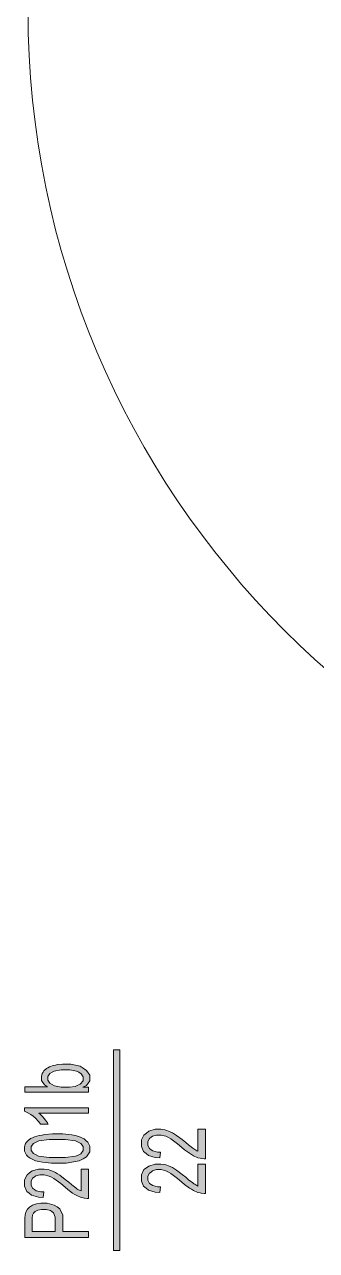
# Model space of a CAD drawing. Header units: millimetres. Extents: x 568 to 57335, y 85 to 28579.
# Drawn here: x 56657.2 to 56681.3, y 28002.3 to 28103.6 of the extents above; entities that cross this region are included whole.
import ezdxf

# ---------------------------------------------------------------- set-up
doc = ezdxf.new("R2010")
doc.units = ezdxf.units.MM

msp = doc.modelspace()

# ---------------------------------------------------------------- hatches: boundary and pattern name
h = msp.add_hatch(color=0)
h.dxf.hatch_style = 2
h.paths.add_polyline_path([(56665.05, 28002.35), (56664.52, 28002.35), (56664.52, 28018.9), (56665.05, 28018.9)])
h = msp.add_hatch(color=0)
h.paths.add_polyline_path([(56662.48, 28015.83), (56662.48, 28015.42), (56657.21, 28015.42), (56657.21, 28015.87), (56659.09, 28015.87), (56658.83, 28016.02), (56658.58, 28016.38), (56658.58, 28016.6), (56658.58, 28016.72), (56658.65, 28016.96), (56658.72, 28017.07), (56658.79, 28017.18), (56658.99, 28017.36), (56659.12, 28017.43), (56659.25, 28017.51), (56659.56, 28017.61), (56659.74, 28017.66), (56659.92, 28017.7), (56660.31, 28017.73), (56660.52, 28017.73), (56661.01, 28017.73), (56661.77, 28017.57), (56662.04, 28017.4), (56662.3, 28017.22), (56662.57, 28016.81), (56662.57, 28016.58), (56662.57, 28016.34), (56662.29, 28015.97), (56662, 28015.83)])
h.paths.add_polyline_path([(56660.55, 28015.83), (56660.89, 28015.83), (56661.38, 28015.89), (56661.54, 28015.96), (56661.78, 28016.07), (56662.04, 28016.36), (56662.04, 28016.54), (56662.04, 28016.69), (56661.85, 28016.94), (56661.67, 28017.06), (56661.49, 28017.16), (56660.93, 28017.27), (56660.57, 28017.27), (56660.2, 28017.27), (56659.64, 28017.16), (56659.47, 28017.06), (56659.28, 28016.96), (56659.11, 28016.71), (56659.11, 28016.56), (56659.11, 28016.41), (56659.29, 28016.15), (56659.47, 28016.05), (56659.66, 28015.94), (56660.2, 28015.83)])
h = msp.add_hatch(color=0)
h.dxf.hatch_style = 2
h.paths.add_polyline_path([(56662.48, 28014.13), (56662.48, 28013.68), (56658.36, 28013.68), (56658.47, 28013.59), (56658.69, 28013.38), (56658.81, 28013.25), (56658.91, 28013.11), (56659.08, 28012.88), (56659.14, 28012.77), (56658.51, 28012.77), (56658.38, 28012.96), (56658.08, 28013.3), (56657.89, 28013.44), (56657.71, 28013.58), (56657.36, 28013.78), (56657.19, 28013.84), (56657.19, 28014.13)])
h = msp.add_hatch(color=0)
h.paths.add_polyline_path([(56659.89, 28009.56), (56659.41, 28009.56), (56658.66, 28009.63), (56658.37, 28009.7), (56658.09, 28009.76), (56657.65, 28009.96), (56657.49, 28010.09), (56657.34, 28010.23), (56657.19, 28010.56), (56657.19, 28010.76), (56657.19, 28010.91), (56657.27, 28011.17), (56657.36, 28011.28), (56657.45, 28011.4), (56657.69, 28011.58), (56657.85, 28011.66), (56658.01, 28011.72), (56658.4, 28011.84), (56658.64, 28011.88), (56658.87, 28011.92), (56659.49, 28011.97), (56659.89, 28011.97), (56660.35, 28011.97), (56661.1, 28011.9), (56661.38, 28011.83), (56661.67, 28011.76), (56662.11, 28011.56), (56662.26, 28011.44), (56662.42, 28011.3), (56662.57, 28010.96), (56662.57, 28010.76), (56662.57, 28010.49), (56662.3, 28010.08), (56662.04, 28009.92), (56661.7, 28009.74), (56660.63, 28009.56)])
h.paths.add_polyline_path([(56659.89, 28010.02), (56660.54, 28010.02), (56661.4, 28010.13), (56661.62, 28010.23), (56661.83, 28010.34), (56662.04, 28010.61), (56662.04, 28010.76), (56662.04, 28010.92), (56661.83, 28011.18), (56661.61, 28011.28), (56661.4, 28011.39), (56660.53, 28011.5), (56659.89, 28011.5), (56659.23, 28011.5), (56658.37, 28011.39), (56658.15, 28011.28), (56657.94, 28011.18), (56657.73, 28010.92), (56657.73, 28010.76), (56657.73, 28010.6), (56657.92, 28010.35), (56658.1, 28010.26), (56658.34, 28010.14), (56659.23, 28010.02)])
h = msp.add_hatch(color=0)
h.dxf.hatch_style = 2
h.paths.add_polyline_path([(56671.5, 28012.35), (56672.12, 28012.35), (56672.12, 28009.92), (56672.01, 28009.91), (56671.78, 28009.94), (56671.68, 28009.97), (56671.49, 28010.01), (56671.14, 28010.17), (56670.98, 28010.27), (56670.8, 28010.37), (56670.4, 28010.67), (56670.18, 28010.86), (56669.82, 28011.15), (56669.26, 28011.56), (56669.06, 28011.67), (56668.85, 28011.78), (56668.46, 28011.88), (56668.28, 28011.88), (56668.08, 28011.88), (56667.76, 28011.78), (56667.63, 28011.69), (56667.5, 28011.59), (56667.36, 28011.34), (56667.36, 28011.18), (56667.36, 28011.02), (56667.51, 28010.76), (56667.64, 28010.66), (56667.79, 28010.57), (56668.17, 28010.46), (56668.42, 28010.46), (56668.35, 28010), (56667.98, 28010.02), (56667.41, 28010.2), (56667.22, 28010.36), (56667.02, 28010.52), (56666.83, 28010.93), (56666.83, 28011.2), (56666.83, 28011.47), (56667.03, 28011.88), (56667.25, 28012.04), (56667.46, 28012.19), (56667.98, 28012.35), (56668.3, 28012.35), (56668.45, 28012.35), (56668.76, 28012.3), (56668.92, 28012.26), (56669.07, 28012.21), (56669.39, 28012.07), (56669.56, 28011.96), (56669.73, 28011.85), (56670.2, 28011.5), (56670.49, 28011.26), (56670.73, 28011.06), (56671.07, 28010.8), (56671.15, 28010.74), (56671.24, 28010.68), (56671.42, 28010.58), (56671.5, 28010.55)])
h = msp.add_hatch(color=0)
h.dxf.hatch_style = 2
h.paths.add_polyline_path([(56661.86, 28009.07), (56662.48, 28009.07), (56662.48, 28006.63), (56662.37, 28006.63), (56662.14, 28006.66), (56662.04, 28006.69), (56661.86, 28006.73), (56661.51, 28006.88), (56661.34, 28006.98), (56661.16, 28007.08), (56660.77, 28007.38), (56660.54, 28007.58), (56660.18, 28007.87), (56659.62, 28008.28), (56659.41, 28008.39), (56659.21, 28008.49), (56658.82, 28008.6), (56658.64, 28008.6), (56658.45, 28008.6), (56658.12, 28008.5), (56657.99, 28008.41), (56657.86, 28008.31), (56657.73, 28008.06), (56657.73, 28007.9), (56657.73, 28007.74), (56657.86, 28007.48), (56658.01, 28007.38), (56658.15, 28007.28), (56658.53, 28007.18), (56658.78, 28007.18), (56658.72, 28006.72), (56658.34, 28006.74), (56657.77, 28006.92), (56657.58, 28007.07), (56657.39, 28007.23), (56657.19, 28007.65), (56657.19, 28007.92), (56657.19, 28008.18), (56657.4, 28008.6), (56657.61, 28008.75), (56657.82, 28008.91), (56658.34, 28009.06), (56658.65, 28009.06), (56658.81, 28009.06), (56659.13, 28009.02), (56659.28, 28008.97), (56659.43, 28008.93), (56659.75, 28008.78), (56659.92, 28008.68), (56660.09, 28008.57), (56660.55, 28008.22), (56660.85, 28007.98), (56661.09, 28007.77), (56661.43, 28007.51), (56661.51, 28007.45), (56661.6, 28007.39), (56661.78, 28007.3), (56661.86, 28007.26)])
h = msp.add_hatch(color=0)
h.dxf.hatch_style = 2
h.paths.add_polyline_path([(56671.5, 28009.48), (56672.12, 28009.48), (56672.12, 28007.04), (56672.01, 28007.04), (56671.78, 28007.07), (56671.68, 28007.1), (56671.49, 28007.14), (56671.14, 28007.29), (56670.98, 28007.4), (56670.8, 28007.5), (56670.4, 28007.8), (56670.18, 28007.99), (56669.82, 28008.29), (56669.26, 28008.7), (56669.06, 28008.81), (56668.85, 28008.91), (56668.46, 28009.02), (56668.28, 28009.02), (56668.08, 28009.02), (56667.76, 28008.92), (56667.63, 28008.82), (56667.5, 28008.73), (56667.36, 28008.47), (56667.36, 28008.32), (56667.36, 28008.15), (56667.51, 28007.89), (56667.64, 28007.8), (56667.79, 28007.7), (56668.17, 28007.6), (56668.42, 28007.6), (56668.35, 28007.13), (56667.98, 28007.16), (56667.41, 28007.33), (56667.22, 28007.49), (56667.02, 28007.65), (56666.83, 28008.07), (56666.83, 28008.33), (56666.83, 28008.59), (56667.03, 28009.02), (56667.25, 28009.17), (56667.46, 28009.32), (56667.98, 28009.48), (56668.3, 28009.48), (56668.45, 28009.48), (56668.76, 28009.44), (56668.92, 28009.39), (56669.07, 28009.35), (56669.39, 28009.19), (56669.56, 28009.09), (56669.73, 28008.98), (56670.2, 28008.63), (56670.49, 28008.39), (56670.73, 28008.19), (56671.07, 28007.93), (56671.15, 28007.86), (56671.24, 28007.81), (56671.42, 28007.71), (56671.5, 28007.67)])
h = msp.add_hatch(color=0)
h.paths.add_polyline_path([(56662.48, 28003.43), (56657.21, 28003.43), (56657.21, 28004.83), (56657.21, 28005.01), (56657.23, 28005.29), (56657.26, 28005.39), (56657.29, 28005.52), (56657.42, 28005.75), (56657.51, 28005.84), (56657.6, 28005.93), (56657.85, 28006.09), (56658.02, 28006.14), (56658.18, 28006.19), (56658.54, 28006.25), (56658.73, 28006.25), (56659.07, 28006.25), (56659.64, 28006.1), (56659.87, 28005.95), (56660.11, 28005.8), (56660.34, 28005.26), (56660.34, 28004.87), (56660.34, 28003.92), (56662.48, 28003.92)])
h.paths.add_polyline_path([(56659.72, 28003.92), (56659.72, 28004.88), (56659.72, 28005.11), (56659.59, 28005.45), (56659.47, 28005.55), (56659.34, 28005.65), (56658.98, 28005.74), (56658.75, 28005.74), (56658.59, 28005.74), (56658.3, 28005.69), (56658.19, 28005.63), (56658.07, 28005.57), (56657.92, 28005.42), (56657.88, 28005.32), (56657.86, 28005.26), (56657.83, 28005.03), (56657.83, 28004.86), (56657.83, 28003.92)])

# ---------------------------------------------------------------- linework, layer by layer
at = {"color": 0, "lineweight": 0}
for points in [[(56665.05, 28002.35), (56664.52, 28002.35), (56664.52, 28018.9), (56665.05, 28018.9)], [(56662.48, 28015.83), (56662.48, 28015.42), (56657.21, 28015.42), (56657.21, 28015.87), (56659.09, 28015.87), (56658.83, 28016.02), (56658.58, 28016.38), (56658.58, 28016.6), (56658.58, 28016.72), (56658.65, 28016.96), (56658.72, 28017.07), (56658.79, 28017.18), (56658.99, 28017.36), (56659.12, 28017.43), (56659.25, 28017.51), (56659.56, 28017.61), (56659.74, 28017.66), (56659.92, 28017.7), (56660.31, 28017.73), (56660.52, 28017.73), (56661.01, 28017.73), (56661.77, 28017.57), (56662.04, 28017.4), (56662.3, 28017.22), (56662.57, 28016.81), (56662.57, 28016.58), (56662.57, 28016.34), (56662.29, 28015.97), (56662, 28015.83)], [(56660.55, 28015.83), (56660.89, 28015.83), (56661.38, 28015.89), (56661.54, 28015.96), (56661.78, 28016.07), (56662.04, 28016.36), (56662.04, 28016.54), (56662.04, 28016.69), (56661.85, 28016.94), (56661.67, 28017.06), (56661.49, 28017.16), (56660.93, 28017.27), (56660.57, 28017.27), (56660.2, 28017.27), (56659.64, 28017.16), (56659.47, 28017.06), (56659.28, 28016.96), (56659.11, 28016.71), (56659.11, 28016.56), (56659.11, 28016.41), (56659.29, 28016.15), (56659.47, 28016.05), (56659.66, 28015.94), (56660.2, 28015.83)], [(56662.48, 28014.13), (56662.48, 28013.68), (56658.36, 28013.68), (56658.47, 28013.59), (56658.69, 28013.38), (56658.81, 28013.25), (56658.91, 28013.11), (56659.08, 28012.88), (56659.14, 28012.77), (56658.51, 28012.77), (56658.38, 28012.96), (56658.08, 28013.3), (56657.89, 28013.44), (56657.71, 28013.58), (56657.36, 28013.78), (56657.19, 28013.84), (56657.19, 28014.13)], [(56659.89, 28009.56), (56659.41, 28009.56), (56658.66, 28009.63), (56658.37, 28009.7), (56658.09, 28009.76), (56657.65, 28009.96), (56657.49, 28010.09), (56657.34, 28010.23), (56657.19, 28010.56), (56657.19, 28010.76), (56657.19, 28010.91), (56657.27, 28011.17), (56657.36, 28011.28), (56657.45, 28011.4), (56657.69, 28011.58), (56657.85, 28011.66), (56658.01, 28011.72), (56658.4, 28011.84), (56658.64, 28011.88), (56658.87, 28011.92), (56659.49, 28011.97), (56659.89, 28011.97), (56660.35, 28011.97), (56661.1, 28011.9), (56661.38, 28011.83), (56661.67, 28011.76), (56662.11, 28011.56), (56662.26, 28011.44), (56662.42, 28011.3), (56662.57, 28010.96), (56662.57, 28010.76), (56662.57, 28010.49), (56662.3, 28010.08), (56662.04, 28009.92), (56661.7, 28009.74), (56660.63, 28009.56)], [(56671.5, 28012.35), (56672.12, 28012.35), (56672.12, 28009.92), (56672.01, 28009.91), (56671.78, 28009.94), (56671.68, 28009.97), (56671.49, 28010.01), (56671.14, 28010.17), (56670.98, 28010.27), (56670.8, 28010.37), (56670.4, 28010.67), (56670.18, 28010.86), (56669.82, 28011.15), (56669.26, 28011.56), (56669.06, 28011.67), (56668.85, 28011.78), (56668.46, 28011.88), (56668.28, 28011.88), (56668.08, 28011.88), (56667.76, 28011.78), (56667.63, 28011.69), (56667.5, 28011.59), (56667.36, 28011.34), (56667.36, 28011.18), (56667.36, 28011.02), (56667.51, 28010.76), (56667.64, 28010.66), (56667.79, 28010.57), (56668.17, 28010.46), (56668.42, 28010.46), (56668.35, 28010), (56667.98, 28010.02), (56667.41, 28010.2), (56667.22, 28010.36), (56667.02, 28010.52), (56666.83, 28010.93), (56666.83, 28011.2), (56666.83, 28011.47), (56667.03, 28011.88), (56667.25, 28012.04), (56667.46, 28012.19), (56667.98, 28012.35), (56668.3, 28012.35), (56668.45, 28012.35), (56668.76, 28012.3), (56668.92, 28012.26), (56669.07, 28012.21), (56669.39, 28012.07), (56669.56, 28011.96), (56669.73, 28011.85), (56670.2, 28011.5), (56670.49, 28011.26), (56670.73, 28011.06), (56671.07, 28010.8), (56671.15, 28010.74), (56671.24, 28010.68), (56671.42, 28010.58), (56671.5, 28010.55)], [(56659.89, 28010.02), (56660.54, 28010.02), (56661.4, 28010.13), (56661.62, 28010.23), (56661.83, 28010.34), (56662.04, 28010.61), (56662.04, 28010.76), (56662.04, 28010.92), (56661.83, 28011.18), (56661.61, 28011.28), (56661.4, 28011.39), (56660.53, 28011.5), (56659.89, 28011.5), (56659.23, 28011.5), (56658.37, 28011.39), (56658.15, 28011.28), (56657.94, 28011.18), (56657.73, 28010.92), (56657.73, 28010.76), (56657.73, 28010.6), (56657.92, 28010.35), (56658.1, 28010.26), (56658.34, 28010.14), (56659.23, 28010.02)], [(56661.86, 28009.07), (56662.48, 28009.07), (56662.48, 28006.63), (56662.37, 28006.63), (56662.14, 28006.66), (56662.04, 28006.69), (56661.86, 28006.73), (56661.51, 28006.88), (56661.34, 28006.98), (56661.16, 28007.08), (56660.77, 28007.38), (56660.54, 28007.58), (56660.18, 28007.87), (56659.62, 28008.28), (56659.41, 28008.39), (56659.21, 28008.49), (56658.82, 28008.6), (56658.64, 28008.6), (56658.45, 28008.6), (56658.12, 28008.5), (56657.99, 28008.41), (56657.86, 28008.31), (56657.73, 28008.06), (56657.73, 28007.9), (56657.73, 28007.74), (56657.86, 28007.48), (56658.01, 28007.38), (56658.15, 28007.28), (56658.53, 28007.18), (56658.78, 28007.18), (56658.72, 28006.72), (56658.34, 28006.74), (56657.77, 28006.92), (56657.58, 28007.07), (56657.39, 28007.23), (56657.19, 28007.65), (56657.19, 28007.92), (56657.19, 28008.18), (56657.4, 28008.6), (56657.61, 28008.75), (56657.82, 28008.91), (56658.34, 28009.06), (56658.65, 28009.06), (56658.81, 28009.06), (56659.13, 28009.02), (56659.28, 28008.97), (56659.43, 28008.93), (56659.75, 28008.78), (56659.92, 28008.68), (56660.09, 28008.57), (56660.55, 28008.22), (56660.85, 28007.98), (56661.09, 28007.77), (56661.43, 28007.51), (56661.51, 28007.45), (56661.6, 28007.39), (56661.78, 28007.3), (56661.86, 28007.26)], [(56671.5, 28009.48), (56672.12, 28009.48), (56672.12, 28007.04), (56672.01, 28007.04), (56671.78, 28007.07), (56671.68, 28007.1), (56671.49, 28007.14), (56671.14, 28007.29), (56670.98, 28007.4), (56670.8, 28007.5), (56670.4, 28007.8), (56670.18, 28007.99), (56669.82, 28008.29), (56669.26, 28008.7), (56669.06, 28008.81), (56668.85, 28008.91), (56668.46, 28009.02), (56668.28, 28009.02), (56668.08, 28009.02), (56667.76, 28008.92), (56667.63, 28008.82), (56667.5, 28008.73), (56667.36, 28008.47), (56667.36, 28008.32), (56667.36, 28008.15), (56667.51, 28007.89), (56667.64, 28007.8), (56667.79, 28007.7), (56668.17, 28007.6), (56668.42, 28007.6), (56668.35, 28007.13), (56667.98, 28007.16), (56667.41, 28007.33), (56667.22, 28007.49), (56667.02, 28007.65), (56666.83, 28008.07), (56666.83, 28008.33), (56666.83, 28008.59), (56667.03, 28009.02), (56667.25, 28009.17), (56667.46, 28009.32), (56667.98, 28009.48), (56668.3, 28009.48), (56668.45, 28009.48), (56668.76, 28009.44), (56668.92, 28009.39), (56669.07, 28009.35), (56669.39, 28009.19), (56669.56, 28009.09), (56669.73, 28008.98), (56670.2, 28008.63), (56670.49, 28008.39), (56670.73, 28008.19), (56671.07, 28007.93), (56671.15, 28007.86), (56671.24, 28007.81), (56671.42, 28007.71), (56671.5, 28007.67)], [(56662.48, 28003.43), (56657.21, 28003.43), (56657.21, 28004.83), (56657.21, 28005.01), (56657.23, 28005.29), (56657.26, 28005.39), (56657.29, 28005.52), (56657.42, 28005.75), (56657.51, 28005.84), (56657.6, 28005.93), (56657.85, 28006.09), (56658.02, 28006.14), (56658.18, 28006.19), (56658.54, 28006.25), (56658.73, 28006.25), (56659.07, 28006.25), (56659.64, 28006.1), (56659.87, 28005.95), (56660.11, 28005.8), (56660.34, 28005.26), (56660.34, 28004.87), (56660.34, 28003.92), (56662.48, 28003.92)], [(56659.72, 28003.92), (56659.72, 28004.88), (56659.72, 28005.11), (56659.59, 28005.45), (56659.47, 28005.55), (56659.34, 28005.65), (56658.98, 28005.74), (56658.75, 28005.74), (56658.59, 28005.74), (56658.3, 28005.69), (56658.19, 28005.63), (56658.07, 28005.57), (56657.92, 28005.42), (56657.88, 28005.32), (56657.86, 28005.26), (56657.83, 28005.03), (56657.83, 28004.86), (56657.83, 28003.92)]]:
    msp.add_lwpolyline(points, close=True, dxfattribs=at)
msp.add_ellipse((56729.77, 28104.71), major_axis=(0, 72.39), ratio=0.998688, start_param=0, end_param=6.283185, dxfattribs=at)

doc.saveas('drawing.dxf')
